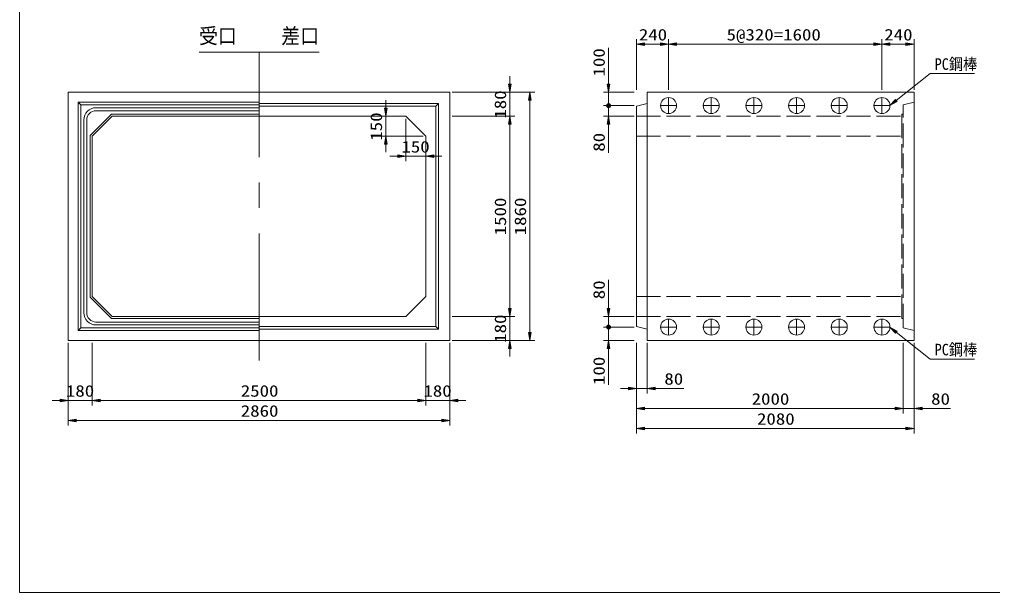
# Model space of a CAD drawing. Units: millimetres on the paper. Extents: x 18 to 410, y 10 to 287.
# Drawn here: x 18 to 261.2, y 10 to 153.2 of the extents above; entities that cross this region are included whole.
import ezdxf
from ezdxf.enums import TextEntityAlignment as Align

# ---------------------------------------------------------------- set-up
doc = ezdxf.new("R2010")
doc.units = ezdxf.units.MM
doc.linetypes.add('DASHED', pattern=[7.5, 6, -1.5])
doc.linetypes.add('USER1', pattern=[50.8, 31.75, -6.35, 6.35, -6.35])
for name, color, linetype, lineweight in [('0_7', 7, 'Continuous', 13), ('Layer1', 3, 'Continuous', 13), ('Layer2', 6, 'USER1', 13), ('Layer3', 7, 'Continuous', 13), ('Layer4', 4, 'DASHED', 13), ('Layer7', 9, 'Continuous', 13)]:
    doc.layers.add(name, color=color, linetype=linetype, lineweight=lineweight)
doc.styles.add('ＭＳ ゴシック', font='')
doc.styles.get('ＭＳ ゴシック').set_extended_font_data('MS Gothic')

msp = doc.modelspace()

# ---------------------------------------------------------------- hatches: boundary and pattern name
at = {"layer": 'Layer1'}
for points in [[(174.208, 147.325), (174.208, 146.658), (172.208, 146.992)], [(178.208, 147.325), (178.208, 146.658), (180.208, 146.992)], [(182.208, 147.325), (182.208, 146.658), (180.208, 146.992)], [(231.542, 147.325), (231.542, 146.658), (233.542, 146.992)], [(235.542, 147.325), (235.542, 146.658), (233.542, 146.992)], [(239.542, 147.325), (239.542, 146.658), (241.542, 146.992)], [(140.208, 136.992), (140.875, 136.992), (140.542, 134.992)], [(164.875, 136.992), (165.542, 136.992), (165.208, 134.992)], [(145.208, 132.992), (145.875, 132.992), (145.542, 134.992)], [(165.239, 132.14), (165.148, 132.135), (165.089, 132.123), (165.032, 132.105), (164.977, 132.079), (164.926, 132.047), (164.88, 132.008), (164.838, 131.964), (164.803, 131.916), (164.774, 131.863), (164.752, 131.807), (164.737, 131.748), (164.729, 131.688), (164.729, 131.628), (164.737, 131.568), (164.752, 131.51), (164.774, 131.454), (164.803, 131.401), (164.838, 131.352), (164.88, 131.308), (164.926, 131.27), (164.977, 131.238), (165.032, 131.212), (165.089, 131.193), (165.178, 131.176), (165.208, 131.178), (165.208, 131.658)], [(165.239, 132.14), (165.148, 132.135), (165.089, 132.123), (165.032, 132.105), (164.977, 132.079), (164.926, 132.047), (164.88, 132.008), (164.838, 131.964), (164.803, 131.916), (164.774, 131.863), (164.752, 131.807), (164.737, 131.748), (164.729, 131.688), (164.729, 131.628), (164.737, 131.568), (164.752, 131.51), (164.774, 131.454), (164.803, 131.401), (164.838, 131.352), (164.88, 131.308), (164.926, 131.27), (164.977, 131.238), (165.032, 131.212), (165.089, 131.193), (165.178, 131.176), (165.208, 131.178), (165.208, 131.658)], [(165.178, 131.176), (165.268, 131.182), (165.328, 131.193), (165.385, 131.212), (165.44, 131.238), (165.49, 131.27), (165.537, 131.308), (165.578, 131.352), (165.614, 131.401), (165.643, 131.454), (165.665, 131.51), (165.68, 131.568), (165.687, 131.628), (165.687, 131.688), (165.68, 131.748), (165.665, 131.807), (165.643, 131.863), (165.614, 131.916), (165.578, 131.964), (165.537, 132.008), (165.49, 132.047), (165.44, 132.079), (165.385, 132.105), (165.328, 132.123), (165.239, 132.14), (165.208, 132.138), (165.208, 131.658)], [(165.178, 131.176), (165.268, 131.182), (165.328, 131.193), (165.385, 131.212), (165.44, 131.238), (165.49, 131.27), (165.537, 131.308), (165.578, 131.352), (165.614, 131.401), (165.643, 131.454), (165.665, 131.51), (165.68, 131.568), (165.687, 131.628), (165.687, 131.688), (165.68, 131.748), (165.665, 131.807), (165.643, 131.863), (165.614, 131.916), (165.578, 131.964), (165.537, 132.008), (165.49, 132.047), (165.44, 132.079), (165.385, 132.105), (165.328, 132.123), (165.239, 132.14), (165.208, 132.138), (165.208, 131.658)], [(237.312, 132.647), (235.542, 131.658), (236.895, 133.168)], [(109.208, 130.992), (109.875, 130.992), (109.542, 128.992)], [(140.208, 126.992), (140.875, 126.992), (140.542, 128.992)], [(140.208, 126.992), (140.875, 126.992), (140.542, 128.992)], [(164.875, 126.992), (165.542, 126.992), (165.208, 128.992)], [(109.208, 121.992), (109.875, 121.992), (109.542, 123.992)], [(112.542, 119.325), (112.542, 118.658), (114.542, 118.992)], [(121.542, 119.325), (121.542, 118.658), (119.542, 118.992)], [(140.208, 80.992), (140.875, 80.992), (140.542, 78.992)], [(140.208, 80.992), (140.875, 80.992), (140.542, 78.992)], [(164.875, 80.992), (165.542, 80.992), (165.208, 78.992)], [(165.239, 76.807), (165.148, 76.801), (165.089, 76.79), (165.032, 76.771), (164.977, 76.746), (164.926, 76.713), (164.88, 76.675), (164.838, 76.631), (164.803, 76.582), (164.774, 76.529), (164.752, 76.473), (164.737, 76.415), (164.729, 76.355), (164.729, 76.295), (164.737, 76.235), (164.752, 76.177), (164.774, 76.121), (164.803, 76.068), (164.838, 76.019), (164.88, 75.975), (164.926, 75.937), (164.977, 75.904), (165.032, 75.879), (165.089, 75.86), (165.178, 75.843), (165.208, 75.845), (165.208, 76.325)], [(165.239, 76.807), (165.148, 76.801), (165.089, 76.79), (165.032, 76.771), (164.977, 76.746), (164.926, 76.713), (164.88, 76.675), (164.838, 76.631), (164.803, 76.582), (164.774, 76.529), (164.752, 76.473), (164.737, 76.415), (164.729, 76.355), (164.729, 76.295), (164.737, 76.235), (164.752, 76.177), (164.774, 76.121), (164.803, 76.068), (164.838, 76.019), (164.88, 75.975), (164.926, 75.937), (164.977, 75.904), (165.032, 75.879), (165.089, 75.86), (165.178, 75.843), (165.208, 75.845), (165.208, 76.325)], [(165.178, 75.843), (165.268, 75.849), (165.328, 75.86), (165.385, 75.879), (165.44, 75.904), (165.49, 75.937), (165.537, 75.975), (165.578, 76.019), (165.614, 76.068), (165.643, 76.121), (165.665, 76.177), (165.68, 76.235), (165.687, 76.295), (165.687, 76.355), (165.68, 76.415), (165.665, 76.473), (165.643, 76.529), (165.614, 76.582), (165.578, 76.631), (165.537, 76.675), (165.49, 76.713), (165.44, 76.746), (165.385, 76.771), (165.328, 76.79), (165.239, 76.807), (165.208, 76.805), (165.208, 76.325)], [(165.178, 75.843), (165.268, 75.849), (165.328, 75.86), (165.385, 75.879), (165.44, 75.904), (165.49, 75.937), (165.537, 75.975), (165.578, 76.019), (165.614, 76.068), (165.643, 76.121), (165.665, 76.177), (165.68, 76.235), (165.687, 76.295), (165.687, 76.355), (165.68, 76.415), (165.665, 76.473), (165.643, 76.529), (165.614, 76.582), (165.578, 76.631), (165.537, 76.675), (165.49, 76.713), (165.44, 76.746), (165.385, 76.771), (165.328, 76.79), (165.239, 76.807), (165.208, 76.805), (165.208, 76.325)], [(236.895, 74.815), (235.542, 76.325), (237.312, 75.336)], [(140.208, 70.992), (140.875, 70.992), (140.542, 72.992)], [(145.208, 74.992), (145.875, 74.992), (145.542, 72.992)], [(164.875, 70.992), (165.542, 70.992), (165.208, 72.992)], [(170.208, 61.325), (170.208, 60.658), (172.208, 60.992)], [(176.875, 61.325), (176.875, 60.658), (174.875, 60.992)], [(28.208, 58.325), (28.208, 57.658), (30.208, 57.992)], [(38.208, 58.325), (38.208, 57.658), (36.208, 57.992)], [(38.208, 58.325), (38.208, 57.658), (36.208, 57.992)], [(117.542, 58.325), (117.542, 57.658), (119.542, 57.992)], [(117.542, 58.325), (117.542, 57.658), (119.542, 57.992)], [(127.542, 58.325), (127.542, 57.658), (125.542, 57.992)], [(174.208, 56.325), (174.208, 55.658), (172.208, 55.992)], [(236.875, 56.325), (236.875, 55.658), (238.875, 55.992)], [(236.875, 56.325), (236.875, 55.658), (238.875, 55.992)], [(243.542, 56.325), (243.542, 55.658), (241.542, 55.992)], [(32.208, 53.325), (32.208, 52.658), (30.208, 52.992)], [(123.542, 53.325), (123.542, 52.658), (125.542, 52.992)], [(174.208, 51.325), (174.208, 50.658), (172.208, 50.992)], [(239.542, 51.325), (239.542, 50.658), (241.542, 50.992)]]:
    msp.add_hatch(color=256, dxfattribs=at).paths.add_polyline_path(points)

# ---------------------------------------------------------------- linework, layer by layer
at = {"layer": '0_7'}
for p, q in [((18, 287), (18, 10)), ((18, 10), (410, 10))]:
    msp.add_line(p, q, dxfattribs=at)
at = {"layer": 'Layer1'}
for p, q in [((165.208, 136.992), (165.208, 146.07)), ((172.208, 135.617), (172.208, 148.242)), ((178.208, 146.992), (174.208, 146.992)), ((180.208, 135.617), (180.208, 148.242)), ((180.208, 135.617), (180.208, 148.242)), ((182.208, 146.992), (231.542, 146.992)), ((233.542, 135.617), (233.542, 148.242)), ((233.542, 135.617), (233.542, 148.242)), ((235.542, 146.992), (239.542, 146.992)), ((241.542, 135.617), (241.542, 148.242)), ((140.542, 136.992), (140.542, 138.992)), ((237.103, 132.908), (245.542, 139.658)), ((245.542, 139.658), (246.542, 139.658)), ((246.542, 139.658), (256.63, 139.658)), ((126.167, 134.992), (141.792, 134.992)), ((126.167, 134.992), (146.792, 134.992)), ((140.542, 128.992), (140.542, 134.992)), ((171.583, 134.992), (163.958, 134.992)), ((165.208, 133.658), (165.208, 135.658)), ((165.208, 131.658), (165.208, 134.992)), ((109.542, 130.992), (109.542, 132.992)), ((145.542, 74.992), (145.542, 132.992)), ((171.583, 131.658), (163.958, 131.658)), ((171.583, 131.658), (163.958, 131.658)), ((165.208, 131.658), (165.208, 128.992)), ((113.917, 128.992), (108.292, 128.992)), ((109.542, 128.992), (109.542, 123.992)), ((126.167, 128.992), (141.792, 128.992)), ((126.167, 128.992), (141.792, 128.992)), ((171.583, 128.992), (163.958, 128.992)), ((165.208, 129.658), (165.208, 127.658)), ((114.542, 128.367), (114.542, 117.742)), ((140.542, 126.992), (140.542, 124.992)), ((140.542, 80.992), (140.542, 126.992)), ((165.208, 126.992), (165.208, 119.856)), ((118.917, 123.992), (108.292, 123.992)), ((109.542, 121.992), (109.542, 119.992)), ((119.542, 123.367), (119.542, 117.742)), ((112.542, 118.992), (110.542, 118.992)), ((114.542, 118.992), (119.542, 118.992)), ((121.542, 118.992), (123.542, 118.992)), ((165.208, 80.992), (165.208, 88.127)), ((140.542, 80.992), (140.542, 82.992)), ((165.208, 78.325), (165.208, 80.325)), ((126.167, 78.992), (141.792, 78.992)), ((126.167, 78.992), (141.792, 78.992)), ((140.542, 78.992), (140.542, 72.992)), ((171.583, 78.992), (163.958, 78.992)), ((165.208, 76.325), (165.208, 78.992)), ((171.583, 76.325), (163.958, 76.325)), ((171.583, 76.325), (163.958, 76.325)), ((165.208, 76.325), (165.208, 72.992)), ((126.167, 72.992), (141.792, 72.992)), ((126.167, 72.992), (146.792, 72.992)), ((171.583, 72.992), (163.958, 72.992)), ((165.208, 74.325), (165.208, 72.325)), ((237.103, 75.076), (245.542, 68.325)), ((30.208, 72.367), (30.208, 56.742)), ((30.208, 72.367), (30.208, 51.742)), ((36.208, 72.367), (36.208, 56.742)), ((36.208, 72.367), (36.208, 56.742)), ((119.542, 72.367), (119.542, 56.742)), ((119.542, 72.367), (119.542, 56.742)), ((125.542, 72.367), (125.542, 56.742)), ((125.542, 72.367), (125.542, 51.742)), ((140.542, 70.992), (140.542, 68.992)), ((165.208, 70.992), (165.208, 61.913)), ((172.208, 72.367), (172.208, 59.742)), ((172.208, 72.367), (172.208, 54.742)), ((172.208, 72.367), (172.208, 49.742)), ((174.875, 72.367), (174.875, 59.742)), ((238.875, 72.367), (238.875, 54.742)), ((238.875, 72.367), (238.875, 54.742)), ((241.542, 72.367), (241.542, 54.742)), ((241.542, 72.367), (241.542, 49.742)), ((245.542, 68.325), (246.542, 68.325)), ((246.542, 68.325), (256.63, 68.325)), ((170.208, 60.992), (168.208, 60.992)), ((172.208, 60.992), (174.875, 60.992)), ((176.875, 60.992), (184.011, 60.992)), ((28.208, 57.992), (26.208, 57.992)), ((36.208, 57.992), (30.208, 57.992)), ((38.208, 57.992), (117.542, 57.992)), ((38.208, 57.992), (40.208, 57.992)), ((117.542, 57.992), (115.542, 57.992)), ((119.542, 57.992), (125.542, 57.992)), ((127.542, 57.992), (129.542, 57.992)), ((174.208, 55.992), (236.875, 55.992)), ((236.875, 55.992), (234.875, 55.992)), ((238.875, 55.992), (241.542, 55.992)), ((243.542, 55.992), (250.677, 55.992)), ((32.208, 52.992), (123.542, 52.992)), ((174.208, 50.992), (239.542, 50.992))]:
    msp.add_line(p, q, dxfattribs=at)
at = {"layer": 'Layer1', "linetype": 'USER1'}
for p, q in [((165.208, 131.658), (165.208, 133.658)), ((165.208, 131.658), (165.208, 129.658)), ((165.208, 76.325), (165.208, 78.325)), ((165.208, 76.325), (165.208, 74.325))]:
    msp.add_line(p, q, dxfattribs=at)
at = {"layer": 'Layer1'}
for points in [[(174.208, 147.325), (174.208, 146.658), (172.208, 146.992)], [(178.208, 147.325), (178.208, 146.658), (180.208, 146.992)], [(182.208, 147.325), (182.208, 146.658), (180.208, 146.992)], [(231.542, 147.325), (231.542, 146.658), (233.542, 146.992)], [(235.542, 147.325), (235.542, 146.658), (233.542, 146.992)], [(239.542, 147.325), (239.542, 146.658), (241.542, 146.992)], [(140.208, 136.992), (140.875, 136.992), (140.542, 134.992)], [(164.875, 136.992), (165.542, 136.992), (165.208, 134.992)], [(145.208, 132.992), (145.875, 132.992), (145.542, 134.992)], [(237.312, 132.647), (235.542, 131.658), (236.895, 133.168)], [(109.208, 130.992), (109.875, 130.992), (109.542, 128.992)], [(140.208, 126.992), (140.875, 126.992), (140.542, 128.992)], [(140.208, 126.992), (140.875, 126.992), (140.542, 128.992)], [(164.875, 126.992), (165.542, 126.992), (165.208, 128.992)], [(109.208, 121.992), (109.875, 121.992), (109.542, 123.992)], [(112.542, 119.325), (112.542, 118.658), (114.542, 118.992)], [(121.542, 119.325), (121.542, 118.658), (119.542, 118.992)], [(140.208, 80.992), (140.875, 80.992), (140.542, 78.992)], [(140.208, 80.992), (140.875, 80.992), (140.542, 78.992)], [(164.875, 80.992), (165.542, 80.992), (165.208, 78.992)], [(236.895, 74.815), (235.542, 76.325), (237.312, 75.336)], [(140.208, 70.992), (140.875, 70.992), (140.542, 72.992)], [(145.208, 74.992), (145.875, 74.992), (145.542, 72.992)], [(164.875, 70.992), (165.542, 70.992), (165.208, 72.992)], [(170.208, 61.325), (170.208, 60.658), (172.208, 60.992)], [(176.875, 61.325), (176.875, 60.658), (174.875, 60.992)], [(28.208, 58.325), (28.208, 57.658), (30.208, 57.992)], [(38.208, 58.325), (38.208, 57.658), (36.208, 57.992)], [(38.208, 58.325), (38.208, 57.658), (36.208, 57.992)], [(117.542, 58.325), (117.542, 57.658), (119.542, 57.992)], [(117.542, 58.325), (117.542, 57.658), (119.542, 57.992)], [(127.542, 58.325), (127.542, 57.658), (125.542, 57.992)], [(174.208, 56.325), (174.208, 55.658), (172.208, 55.992)], [(236.875, 56.325), (236.875, 55.658), (238.875, 55.992)], [(236.875, 56.325), (236.875, 55.658), (238.875, 55.992)], [(243.542, 56.325), (243.542, 55.658), (241.542, 55.992)], [(32.208, 53.325), (32.208, 52.658), (30.208, 52.992)], [(123.542, 53.325), (123.542, 52.658), (125.542, 52.992)], [(174.208, 51.325), (174.208, 50.658), (172.208, 50.992)], [(239.542, 51.325), (239.542, 50.658), (241.542, 50.992)]]:
    msp.add_lwpolyline(points, close=True, dxfattribs=at)
at = {"layer": 'Layer1', "linetype": 'USER1'}
for points in [[(165.239, 132.14), (165.148, 132.135), (165.089, 132.123), (165.032, 132.105), (164.977, 132.079), (164.926, 132.047), (164.88, 132.008), (164.838, 131.964), (164.803, 131.916), (164.774, 131.863), (164.752, 131.807), (164.737, 131.748), (164.729, 131.688), (164.729, 131.628), (164.737, 131.568), (164.752, 131.51), (164.774, 131.454), (164.803, 131.401), (164.838, 131.352), (164.88, 131.308), (164.926, 131.27), (164.977, 131.238), (165.032, 131.212), (165.089, 131.193), (165.178, 131.176), (165.208, 131.178), (165.208, 131.658)], [(165.239, 132.14), (165.148, 132.135), (165.089, 132.123), (165.032, 132.105), (164.977, 132.079), (164.926, 132.047), (164.88, 132.008), (164.838, 131.964), (164.803, 131.916), (164.774, 131.863), (164.752, 131.807), (164.737, 131.748), (164.729, 131.688), (164.729, 131.628), (164.737, 131.568), (164.752, 131.51), (164.774, 131.454), (164.803, 131.401), (164.838, 131.352), (164.88, 131.308), (164.926, 131.27), (164.977, 131.238), (165.032, 131.212), (165.089, 131.193), (165.178, 131.176), (165.208, 131.178), (165.208, 131.658)], [(165.178, 131.176), (165.268, 131.182), (165.328, 131.193), (165.385, 131.212), (165.44, 131.238), (165.49, 131.27), (165.537, 131.308), (165.578, 131.352), (165.614, 131.401), (165.643, 131.454), (165.665, 131.51), (165.68, 131.568), (165.687, 131.628), (165.687, 131.688), (165.68, 131.748), (165.665, 131.807), (165.643, 131.863), (165.614, 131.916), (165.578, 131.964), (165.537, 132.008), (165.49, 132.047), (165.44, 132.079), (165.385, 132.105), (165.328, 132.123), (165.239, 132.14), (165.208, 132.138), (165.208, 131.658)], [(165.178, 131.176), (165.268, 131.182), (165.328, 131.193), (165.385, 131.212), (165.44, 131.238), (165.49, 131.27), (165.537, 131.308), (165.578, 131.352), (165.614, 131.401), (165.643, 131.454), (165.665, 131.51), (165.68, 131.568), (165.687, 131.628), (165.687, 131.688), (165.68, 131.748), (165.665, 131.807), (165.643, 131.863), (165.614, 131.916), (165.578, 131.964), (165.537, 132.008), (165.49, 132.047), (165.44, 132.079), (165.385, 132.105), (165.328, 132.123), (165.239, 132.14), (165.208, 132.138), (165.208, 131.658)], [(165.239, 76.807), (165.148, 76.801), (165.089, 76.79), (165.032, 76.771), (164.977, 76.746), (164.926, 76.713), (164.88, 76.675), (164.838, 76.631), (164.803, 76.582), (164.774, 76.529), (164.752, 76.473), (164.737, 76.415), (164.729, 76.355), (164.729, 76.295), (164.737, 76.235), (164.752, 76.177), (164.774, 76.121), (164.803, 76.068), (164.838, 76.019), (164.88, 75.975), (164.926, 75.937), (164.977, 75.904), (165.032, 75.879), (165.089, 75.86), (165.178, 75.843), (165.208, 75.845), (165.208, 76.325)], [(165.239, 76.807), (165.148, 76.801), (165.089, 76.79), (165.032, 76.771), (164.977, 76.746), (164.926, 76.713), (164.88, 76.675), (164.838, 76.631), (164.803, 76.582), (164.774, 76.529), (164.752, 76.473), (164.737, 76.415), (164.729, 76.355), (164.729, 76.295), (164.737, 76.235), (164.752, 76.177), (164.774, 76.121), (164.803, 76.068), (164.838, 76.019), (164.88, 75.975), (164.926, 75.937), (164.977, 75.904), (165.032, 75.879), (165.089, 75.86), (165.178, 75.843), (165.208, 75.845), (165.208, 76.325)], [(165.178, 75.843), (165.268, 75.849), (165.328, 75.86), (165.385, 75.879), (165.44, 75.904), (165.49, 75.937), (165.537, 75.975), (165.578, 76.019), (165.614, 76.068), (165.643, 76.121), (165.665, 76.177), (165.68, 76.235), (165.687, 76.295), (165.687, 76.355), (165.68, 76.415), (165.665, 76.473), (165.643, 76.529), (165.614, 76.582), (165.578, 76.631), (165.537, 76.675), (165.49, 76.713), (165.44, 76.746), (165.385, 76.771), (165.328, 76.79), (165.239, 76.807), (165.208, 76.805), (165.208, 76.325)], [(165.178, 75.843), (165.268, 75.849), (165.328, 75.86), (165.385, 75.879), (165.44, 75.904), (165.49, 75.937), (165.537, 75.975), (165.578, 76.019), (165.614, 76.068), (165.643, 76.121), (165.665, 76.177), (165.68, 76.235), (165.687, 76.295), (165.687, 76.355), (165.68, 76.415), (165.665, 76.473), (165.643, 76.529), (165.614, 76.582), (165.578, 76.631), (165.537, 76.675), (165.49, 76.713), (165.44, 76.746), (165.385, 76.771), (165.328, 76.79), (165.239, 76.807), (165.208, 76.805), (165.208, 76.325)]]:
    msp.add_lwpolyline(points, close=True, dxfattribs=at)
at = {"layer": 'Layer2'}
msp.add_line((77.875, 67.992), (77.875, 144.992), dxfattribs=at)
at = {"layer": 'Layer3'}
for p, q in [((30.208, 72.992), (30.208, 134.992)), ((30.208, 134.992), (125.542, 134.992)), ((125.542, 134.992), (125.542, 72.992)), ((241.542, 134.992), (174.875, 134.992)), ((174.875, 134.992), (174.875, 72.992)), ((241.542, 72.992), (241.542, 134.992)), ((32.708, 75.492), (32.708, 132.492)), ((32.708, 132.492), (77.875, 132.492)), ((32.708, 132.492), (33.375, 131.825)), ((33.375, 76.158), (33.375, 131.825)), ((33.375, 131.825), (77.875, 131.825)), ((122.708, 132.158), (77.875, 132.158)), ((122.042, 131.492), (77.875, 131.492)), ((122.708, 132.158), (122.042, 131.492)), ((122.042, 76.492), (122.042, 131.492)), ((122.708, 75.825), (122.708, 132.158)), ((172.208, 131.492), (174.875, 132.158)), ((172.208, 76.492), (172.208, 131.492)), ((178.208, 131.658), (182.208, 131.658)), ((180.208, 129.658), (180.208, 133.658)), ((188.875, 131.658), (192.875, 131.658)), ((190.875, 129.658), (190.875, 133.658)), ((199.542, 131.658), (203.542, 131.658)), ((201.542, 129.658), (201.542, 133.658)), ((210.208, 131.658), (214.208, 131.658)), ((212.208, 129.658), (212.208, 133.658)), ((220.875, 131.658), (224.875, 131.658)), ((222.875, 129.658), (222.875, 133.658)), ((231.542, 131.658), (235.542, 131.658)), ((233.542, 129.658), (233.542, 133.658)), ((35.708, 124.199), (41.001, 129.492)), ((36.208, 123.992), (41.208, 128.992)), ((37.108, 131.125), (77.875, 131.125)), ((37.108, 130.392), (77.875, 130.392)), ((41.001, 129.492), (77.875, 129.492)), ((41.208, 128.992), (114.542, 128.992)), ((114.542, 128.992), (119.542, 123.992)), ((34.075, 79.892), (34.075, 128.092)), ((34.808, 79.892), (34.808, 128.092)), ((35.708, 83.785), (35.708, 124.199)), ((36.208, 83.992), (36.208, 123.992)), ((119.542, 123.992), (119.542, 83.992)), ((41.001, 78.492), (35.708, 83.785)), ((41.208, 78.992), (36.208, 83.992)), ((119.542, 83.992), (114.542, 78.992)), ((77.875, 78.492), (41.001, 78.492)), ((114.542, 78.992), (41.208, 78.992)), ((180.208, 74.325), (180.208, 78.325)), ((190.875, 74.325), (190.875, 78.325)), ((201.542, 74.325), (201.542, 78.325)), ((212.208, 74.325), (212.208, 78.325)), ((222.875, 74.325), (222.875, 78.325)), ((233.542, 74.325), (233.542, 78.325)), ((32.708, 75.492), (33.375, 76.158)), ((77.875, 75.492), (32.708, 75.492)), ((77.875, 76.158), (33.375, 76.158)), ((77.875, 77.592), (37.108, 77.592)), ((77.875, 76.858), (37.108, 76.858)), ((77.875, 76.492), (122.042, 76.492)), ((77.875, 75.825), (122.708, 75.825)), ((122.708, 75.825), (122.042, 76.492)), ((174.875, 75.825), (172.208, 76.492)), ((178.208, 76.325), (182.208, 76.325)), ((188.875, 76.325), (192.875, 76.325)), ((199.542, 76.325), (203.542, 76.325)), ((210.208, 76.325), (214.208, 76.325)), ((220.875, 76.325), (224.875, 76.325)), ((231.542, 76.325), (235.542, 76.325)), ((125.542, 72.992), (30.208, 72.992)), ((174.875, 72.992), (241.542, 72.992))]:
    msp.add_line(p, q, dxfattribs=at)
for centre in [(180.208, 131.658), (190.875, 131.658), (201.542, 131.658), (212.208, 131.658), (222.875, 131.658), (233.542, 131.658), (180.208, 76.325), (190.875, 76.325), (201.542, 76.325), (212.208, 76.325), (222.875, 76.325), (233.542, 76.325)]:
    msp.add_circle(centre, 2, dxfattribs=at)
for centre, radius, start, end in [((37.108, 128.092), 3.033, 90, 180), ((37.108, 128.092), 2.3, 90, 180), ((37.108, 79.892), 3.033, 180, 270), ((37.108, 79.892), 2.3, 180, 270)]:
    msp.add_arc(centre, radius, start, end, dxfattribs=at)
at = {"layer": 'Layer4'}
for p, q in [((238.875, 131.825), (241.542, 132.492)), ((238.875, 76.158), (238.875, 131.825)), ((172.208, 128.992), (238.475, 128.992)), ((238.475, 78.492), (238.475, 129.492)), ((238.475, 129.492), (238.875, 129.492)), ((172.208, 123.992), (238.475, 123.992)), ((172.208, 83.992), (238.475, 83.992)), ((172.208, 78.992), (238.475, 78.992)), ((238.875, 78.492), (238.475, 78.492)), ((241.542, 75.492), (238.875, 76.158))]:
    msp.add_line(p, q, dxfattribs=at)
at = {"layer": 'Layer7'}
msp.add_line((62.875, 144.992), (92.875, 144.992), dxfattribs=at)

# ---------------------------------------------------------------- texts
at = {"layer": 'Layer1', "color": 9, "style": 'ＭＳ ゴシック'}
for s, width, p in [('240', 1.2, (172.78, 147.062)), ('5@320=1600', 1.2, (194.704, 147.062)), ('240', 1.2, (234.113, 147.062)), ('PC鋼棒', 0.9, (246.71, 139.728)), ('150', 1.2, (113.442, 119.062)), ('PC鋼棒', 0.9, (246.71, 68.395)), ('80', 1.2, (179.157, 61.062)), ('180', 1.2, (29.608, 58.062)), ('2500', 1.2, (73.304, 58.062)), ('180', 1.2, (118.942, 58.062)), ('2000', 1.2, (200.97, 56.062)), ('80', 1.2, (245.824, 56.062)), ('2860', 1.2, (73.304, 53.062)), ('2080', 1.2, (202.304, 51.062))]:
    msp.add_text(s, height=2.886, dxfattribs=dict(at, width=width)).set_placement(p, align=Align.BOTTOM_LEFT)
at = {"layer": 'Layer1', "color": 9, "style": 'ＭＳ ゴシック', "width": 1.2}
for s, p in [('100', (165.138, 138.931)), ('180', (140.472, 128.392)), ('150', (109.472, 122.892)), ('80', (165.138, 120.138)), ('1500', (140.472, 99.249)), ('1860', (145.472, 99.249)), ('80', (165.138, 83.274)), ('180', (140.472, 72.392)), ('100', (165.138, 61.852))]:
    msp.add_text(s, height=2.886, rotation=90, dxfattribs=at).set_placement(p, align=Align.BOTTOM_LEFT)
at = {"layer": 'Layer7', "style": 'ＭＳ ゴシック', "width": 0.9}
msp.add_text('受口', height=3.848, dxfattribs=at).set_placement((62.875, 145.992), align=Align.BOTTOM_LEFT)
msp.add_text('差口', height=3.848, dxfattribs=at).set_placement((92.875, 145.992), align=Align.BOTTOM_RIGHT)

doc.saveas('drawing.dxf')
